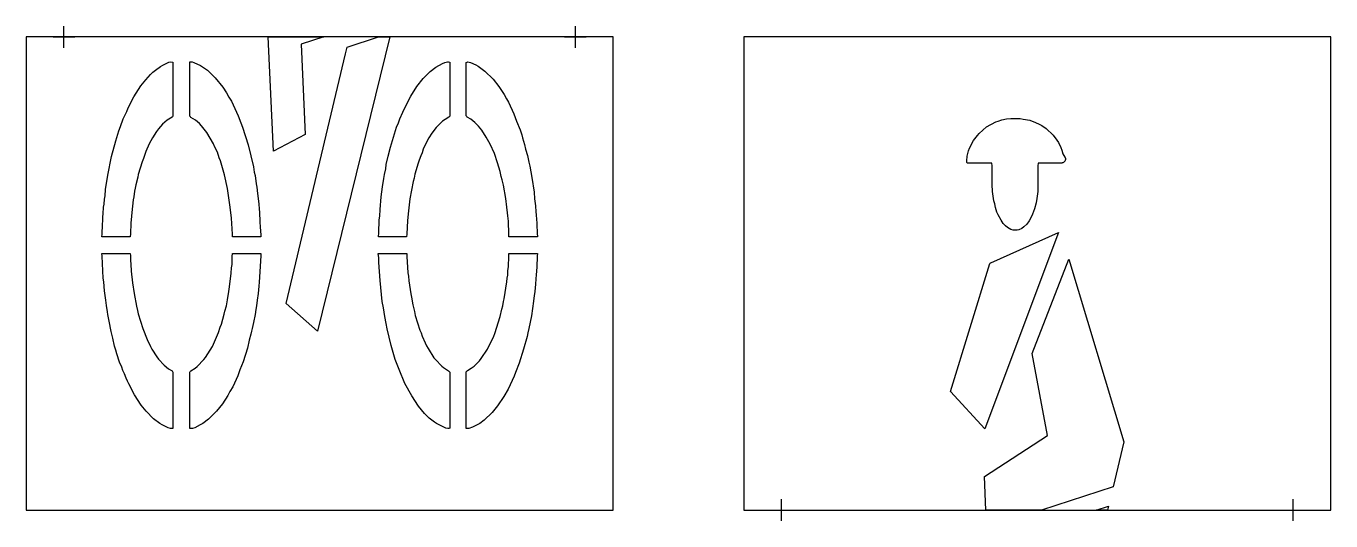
# Model space of a CAD drawing. Header units: inches. Extents: x 0 to 120, y -1 to 44.
import ezdxf

# ---------------------------------------------------------------- set-up
doc = ezdxf.new("R2010")
doc.units = ezdxf.units.IN
doc.header["$MEASUREMENT"] = 0
doc.layers.add('CUT', color=1, linetype='Continuous')
doc.layers.add('REG', color=5, linetype='Continuous')

msp = doc.modelspace()

# ---------------------------------------------------------------- linework, layer by layer
at = {"layer": 'CUT'}
for points in [[(0, 0), (54, 0), (54, 43.5), (0, 43.5)], [(25.31, 42.84), (25.67, 34.52), (22.74, 33.01), (22.27, 43.5), (27.37, 43.5)], [(29.53, 42.57), (32.4, 43.5), (33.46, 43.5), (26.81, 16.45), (23.91, 18.98), (29.37, 41.94), (29.47, 42.32)], [(66, 0), (120, 0), (120, 43.5), (66, 43.5)], [(10.66, 32.03), (10.31, 30.85), (10.27, 30.6), (10.1, 29.91), (10.04, 29.59), (9.98, 29.31), (9.91, 28.79), (9.85, 28.52), (9.79, 27.94), (9.75, 27.66), (9.63, 26.39), (9.6, 25.39), (9.58, 25.13), (6.96, 25.13), (6.99, 25.38), (7.02, 26.26), (7.06, 26.61), (7.07, 26.97), (7.1, 27.25), (7.13, 27.86), (7.17, 28.14), (7.2, 28.59), (7.26, 28.9), (7.31, 29.46), (7.51, 30.79), (7.85, 32.51), (8.24, 33.95), (8.53, 34.88), (8.69, 35.28), (8.94, 35.98), (9.25, 36.64), (9.38, 36.97), (9.92, 38.01), (10.55, 39), (11, 39.57), (11.45, 40.05), (11.67, 40.26), (11.91, 40.46), (12.36, 40.79), (12.58, 40.91), (13.12, 41.17), (13.29, 41.21), (13.51, 41.19), (13.51, 36.24), (13.47, 36.17), (13.43, 36.12), (12.97, 35.84), (12.56, 35.48), (12.18, 35.05), (11.99, 34.81), (11.63, 34.24), (11.33, 33.68), (11.01, 32.98), (10.79, 32.34)], [(21.51, 26.41), (21.54, 26.11), (21.55, 25.57), (21.58, 25.36), (21.6, 25.13), (18.99, 25.13), (18.97, 25.37), (18.9, 26.85), (18.78, 27.86), (18.53, 29.57), (18.25, 30.83), (17.87, 32.12), (17.75, 32.4), (17.59, 32.9), (17.34, 33.42), (17.23, 33.68), (16.63, 34.71), (16.13, 35.33), (15.95, 35.54), (15.59, 35.84), (15.16, 36.1), (15.11, 36.16), (15.07, 36.23), (15.07, 41.2), (15.27, 41.2), (15.42, 41.16), (16.03, 40.87), (16.23, 40.76), (16.67, 40.44), (17.4, 39.74), (18.08, 38.89), (18.44, 38.35), (18.64, 37.98), (18.88, 37.6), (19.51, 36.25), (19.74, 35.6), (19.9, 35.22), (20.42, 33.58), (20.9, 31.57), (20.98, 31.07), (21.06, 30.76), (21.16, 30.01), (21.23, 29.68), (21.28, 29.12), (21.4, 28.15), (21.43, 27.66), (21.47, 27.39), (21.48, 27.08), (21.51, 26.8)], [(35.02, 25.38), (35, 25.13), (32.4, 25.13), (32.43, 25.48), (32.44, 25.89), (32.48, 26.28), (32.48, 26.69), (32.52, 27.02), (32.55, 27.63), (32.67, 28.8), (32.78, 29.72), (32.91, 30.5), (32.95, 30.86), (33.07, 31.38), (33.13, 31.77), (33.3, 32.55), (33.52, 33.38), (33.59, 33.68), (34.08, 35.2), (34.25, 35.62), (34.37, 35.98), (34.66, 36.6), (34.8, 36.93), (35.39, 38.07), (35.95, 38.96), (36.52, 39.67), (37.17, 40.32), (37.68, 40.72), (38.3, 41.06), (38.51, 41.16), (38.64, 41.19), (38.76, 41.21), (38.86, 41.2), (38.96, 41.17), (38.96, 36.23), (38.92, 36.17), (38.87, 36.12), (38.53, 35.92), (38.3, 35.75), (38.15, 35.62), (37.72, 35.18), (37.32, 34.66), (37.04, 34.22), (36.77, 33.7), (36.53, 33.17), (36.42, 32.86), (36.29, 32.58), (36.16, 32.17), (36.05, 31.9), (35.75, 30.88), (35.68, 30.51), (35.59, 30.2), (35.3, 28.63), (35.17, 27.5), (35.08, 26.62)], [(46.52, 30.57), (46.72, 29.24), (46.77, 28.62), (46.86, 27.98), (46.88, 27.42), (46.92, 27.13), (46.93, 26.71), (46.96, 26.42), (46.96, 26), (46.99, 25.71), (47.01, 25.47), (47.04, 25.13), (44.41, 25.13), (44.39, 25.37), (44.36, 26.57), (44.31, 27.06), (44.27, 27.32), (44.22, 27.86), (44.11, 28.66), (43.9, 29.88), (43.79, 30.37), (43.7, 30.67), (43.61, 31.13), (43.36, 31.93), (43.07, 32.77), (42.67, 33.63), (42.32, 34.3), (41.92, 34.92), (41.61, 35.3), (41.26, 35.65), (40.89, 35.93), (40.57, 36.12), (40.52, 36.18), (40.48, 36.24), (40.48, 41.16), (40.56, 41.19), (40.64, 41.2), (40.88, 41.15), (41.36, 40.94), (41.58, 40.81), (42.19, 40.36), (42.95, 39.61), (43.48, 38.94), (43.97, 38.2), (44.17, 37.82), (44.36, 37.51), (44.87, 36.44), (45.11, 35.77), (45.43, 34.95), (45.58, 34.5), (45.65, 34.23), (45.84, 33.61), (45.93, 33.19), (46.1, 32.61), (46.23, 31.98), (46.32, 31.61)], [(92.83, 35.65), (93.17, 35.49), (93.41, 35.36), (93.82, 35.07), (94.45, 34.48), (94.8, 34.01), (94.94, 33.8), (95.17, 33.33), (95.26, 33.09), (95.35, 32.76), (95.54, 32.46), (95.56, 32.43), (95.57, 32.39), (95.58, 32.35), (95.58, 32.31), (95.59, 32.28), (95.58, 32.24), (95.58, 32.2), (95.57, 32.16), (95.55, 32.13), (95.53, 32.09), (95.51, 32.06), (95.49, 32.03), (95.46, 32.01), (95.43, 31.98), (95.4, 31.96), (95.36, 31.94), (95.33, 31.93), (95.29, 31.92), (95.25, 31.91), (95.21, 31.91), (94.86, 31.91), (93.32, 31.91), (93.32, 31.91), (93.07, 31.91), (93.05, 31.66), (93.05, 31.66), (93.05, 31.61), (93.04, 29.28), (92.96, 28.65), (92.88, 28.24), (92.74, 27.7), (92.56, 27.21), (92.39, 26.87), (92.24, 26.58), (92.04, 26.3), (91.77, 26.03), (91.58, 25.9), (91.31, 25.77), (91.16, 25.73), (91.02, 25.72), (90.79, 25.73), (90.57, 25.79), (90.26, 25.97), (90.07, 26.13), (89.87, 26.34), (89.66, 26.64), (89.4, 27.15), (89.29, 27.4), (89.16, 27.81), (89.08, 28.17), (89, 28.44), (88.89, 29.28), (88.85, 29.92), (88.85, 31.66), (88.85, 31.66), (88.83, 31.91), (88.58, 31.91), (86.54, 31.91), (86.52, 32), (86.51, 32.1), (86.54, 32.53), (86.67, 33.02), (86.76, 33.29), (87.12, 33.98), (87.49, 34.45), (87.64, 34.63), (88.34, 35.23), (89.18, 35.69), (89.4, 35.77), (89.75, 35.88), (90.17, 35.96), (90.56, 36), (91.41, 36), (91.7, 35.95), (92.3, 35.84)], [(88.65, 22.7), (88.68, 22.73), (88.71, 22.74), (94.94, 25.53), (88.16, 7.46), (85, 10.91), (88.63, 22.68)], [(7.97, 15.8), (7.81, 16.42), (7.64, 17.37), (7.51, 17.99), (7.48, 18.24), (7.38, 18.8), (7.33, 19.3), (7.21, 20.16), (7.14, 20.99), (7.1, 21.32), (7, 23.34), (6.97, 23.58), (9.58, 23.58), (9.6, 23.4), (9.6, 22.95), (9.64, 22.62), (9.67, 21.95), (9.79, 20.9), (9.93, 19.9), (10.15, 18.74), (10.26, 18.36), (10.32, 18.04), (10.73, 16.68), (11.12, 15.69), (11.43, 15.03), (11.56, 14.8), (12.02, 14.08), (12.18, 13.88), (12.7, 13.31), (13.11, 12.98), (13.42, 12.81), (13.47, 12.75), (13.51, 12.69), (13.51, 7.51), (13.35, 7.5), (13.27, 7.51), (13.06, 7.56), (12.51, 7.83), (12.29, 7.96), (11.71, 8.39), (11.04, 9.08), (10.58, 9.64), (9.97, 10.58), (9.44, 11.59), (9.34, 11.84), (9.19, 12.13), (9.04, 12.53), (8.9, 12.83), (8.8, 13.13), (8.6, 13.6), (8.35, 14.36), (8.26, 14.69), (8.14, 15.06)], [(18.87, 21.77), (18.9, 22.27), (18.94, 22.58), (18.94, 23.31), (18.97, 23.58), (21.59, 23.58), (21.58, 23.38), (21.44, 20.95), (21.39, 20.6), (21.33, 19.9), (21.25, 19.31), (21.19, 18.79), (21.12, 18.43), (21.06, 17.98), (20.91, 17.23), (20.8, 16.7), (20.73, 16.44), (20.68, 16.17), (20.53, 15.63), (20.35, 14.88), (19.96, 13.64), (19.66, 12.89), (19.47, 12.34), (19.01, 11.34), (18.74, 10.89), (18.56, 10.53), (18.07, 9.78), (17.51, 9.08), (16.78, 8.35), (16.26, 7.96), (16.01, 7.82), (15.51, 7.56), (15.31, 7.51), (15.22, 7.5), (15.07, 7.51), (15.07, 12.69), (15.1, 12.75), (15.16, 12.81), (15.55, 13.06), (15.73, 13.2), (16.34, 13.84), (16.5, 14.02), (17.13, 15.05), (17.71, 16.32), (17.86, 16.8), (17.98, 17.1), (18.09, 17.54), (18.22, 18), (18.29, 18.3), (18.42, 18.79), (18.52, 19.33), (18.63, 20.08), (18.71, 20.53)], [(32.43, 23.2), (32.39, 23.58), (35.01, 23.58), (35.03, 23.31), (35.12, 21.8), (35.16, 21.5), (35.2, 21.09), (35.37, 19.89), (35.44, 19.58), (35.56, 18.86), (35.72, 18.27), (35.79, 17.88), (36.21, 16.55), (36.33, 16.28), (36.43, 15.98), (36.7, 15.36), (36.83, 15.1), (36.97, 14.85), (37.51, 14.01), (37.66, 13.83), (38.22, 13.24), (38.38, 13.12), (38.84, 12.81), (38.91, 12.74), (38.96, 12.67), (38.96, 7.54), (38.87, 7.51), (38.8, 7.5), (38.61, 7.53), (37.73, 7.95), (37.56, 8.07), (37.08, 8.45), (36.63, 8.89), (36.09, 9.55), (35.46, 10.5), (34.84, 11.65), (34.66, 12.1), (34.48, 12.46), (33.95, 13.85), (33.56, 15.12), (33.2, 16.65), (33.11, 17.15), (32.98, 17.79), (32.87, 18.58), (32.76, 19.18), (32.55, 21.11), (32.44, 22.75)], [(44.29, 21.59), (44.31, 22.02), (44.36, 22.35), (44.39, 23.35), (44.41, 23.58), (47.03, 23.58), (47, 23.33), (46.97, 22.34), (46.93, 21.99), (46.92, 21.59), (46.88, 21.28), (46.86, 20.74), (46.82, 20.46), (46.79, 20.05), (46.73, 19.74), (46.68, 19.22), (46.47, 17.85), (46.24, 16.68), (46.13, 16.28), (46.07, 15.97), (45.76, 14.8), (45.34, 13.51), (45.22, 13.21), (45.13, 12.94), (45, 12.64), (44.89, 12.3), (44.32, 11.12), (43.93, 10.43), (43.35, 9.58), (42.86, 8.98), (42.13, 8.27), (41.72, 7.97), (41.07, 7.62), (40.73, 7.51), (40.63, 7.5), (40.48, 7.51), (40.48, 12.7), (40.53, 12.77), (40.58, 12.82), (40.94, 13.03), (41.2, 13.22), (41.69, 13.73), (41.85, 13.92), (42.42, 14.79), (43.01, 15.99), (43.11, 16.22), (43.61, 17.81), (43.76, 18.47), (43.85, 18.78), (43.91, 19.16), (43.97, 19.43), (44.21, 20.97), (44.24, 21.33)], [(93.37, 0), (88.27, 0), (88.14, 3.08), (93.95, 6.86), (92.54, 14.4), (95.9, 23.07), (100.96, 6.28), (99.96, 2.12)], [(99.55, 0.37), (99.46, 0), (98.4, 0)]]:
    msp.add_lwpolyline(points, close=True, dxfattribs=at)
at = {"layer": 'REG'}
for points in [[(3.48, 42.5), (3.48, 44.5)], [(50.52, 42.5), (50.52, 44.5)], [(2.48, 43.5), (4.48, 43.5)], [(49.52, 43.5), (51.52, 43.5)], [(68.48, 0), (70.48, 0)], [(69.48, -1), (69.48, 1)], [(115.52, 0), (117.52, 0)], [(116.52, -1), (116.52, 1)]]:
    msp.add_lwpolyline(points, dxfattribs=at)

doc.saveas('drawing.dxf')
